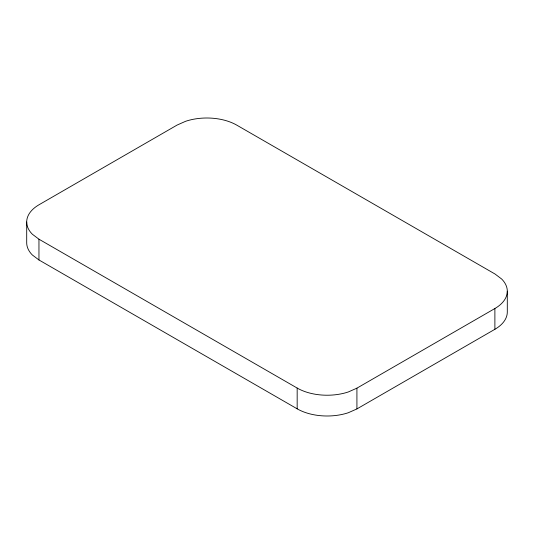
<?xml version="1.0" encoding="UTF-8"?>
<svg xmlns="http://www.w3.org/2000/svg" width="534" height="534" viewBox="0 0 534 534"><rect width="100%" height="100%" fill="white"/><g stroke="black" fill="none" stroke-linecap="round" stroke-linejoin="round"><path stroke-width="0.8" d="M356.919 388.151L494.884 308.525A42.4 24.477 0 0 0 501.62 278.982L495.045 274.029L236.829 125.17A42.4 24.477 0 0 0 185.652 121.278L177.081 125.076L39.115 204.702A42.4 24.477 0 0 0 32.38 234.252L38.955 239.199L297.171 388.058A42.4 24.477 0 0 0 348.348 391.949L356.919 388.151L356.919 408.924L348.348 412.722A42.4 24.477 0 0 1 297.171 408.83L38.955 259.971L32.38 255.018A42.4 24.477 0 0 1 26.7 242.783L26.7 222.011M356.919 408.924L494.884 329.298A42.4 24.477 0 0 0 507.3 311.989L507.3 291.217M494.884 308.525L494.884 329.298M297.171 388.058L297.171 408.83M38.955 239.199L38.955 259.971"/></g></svg>
